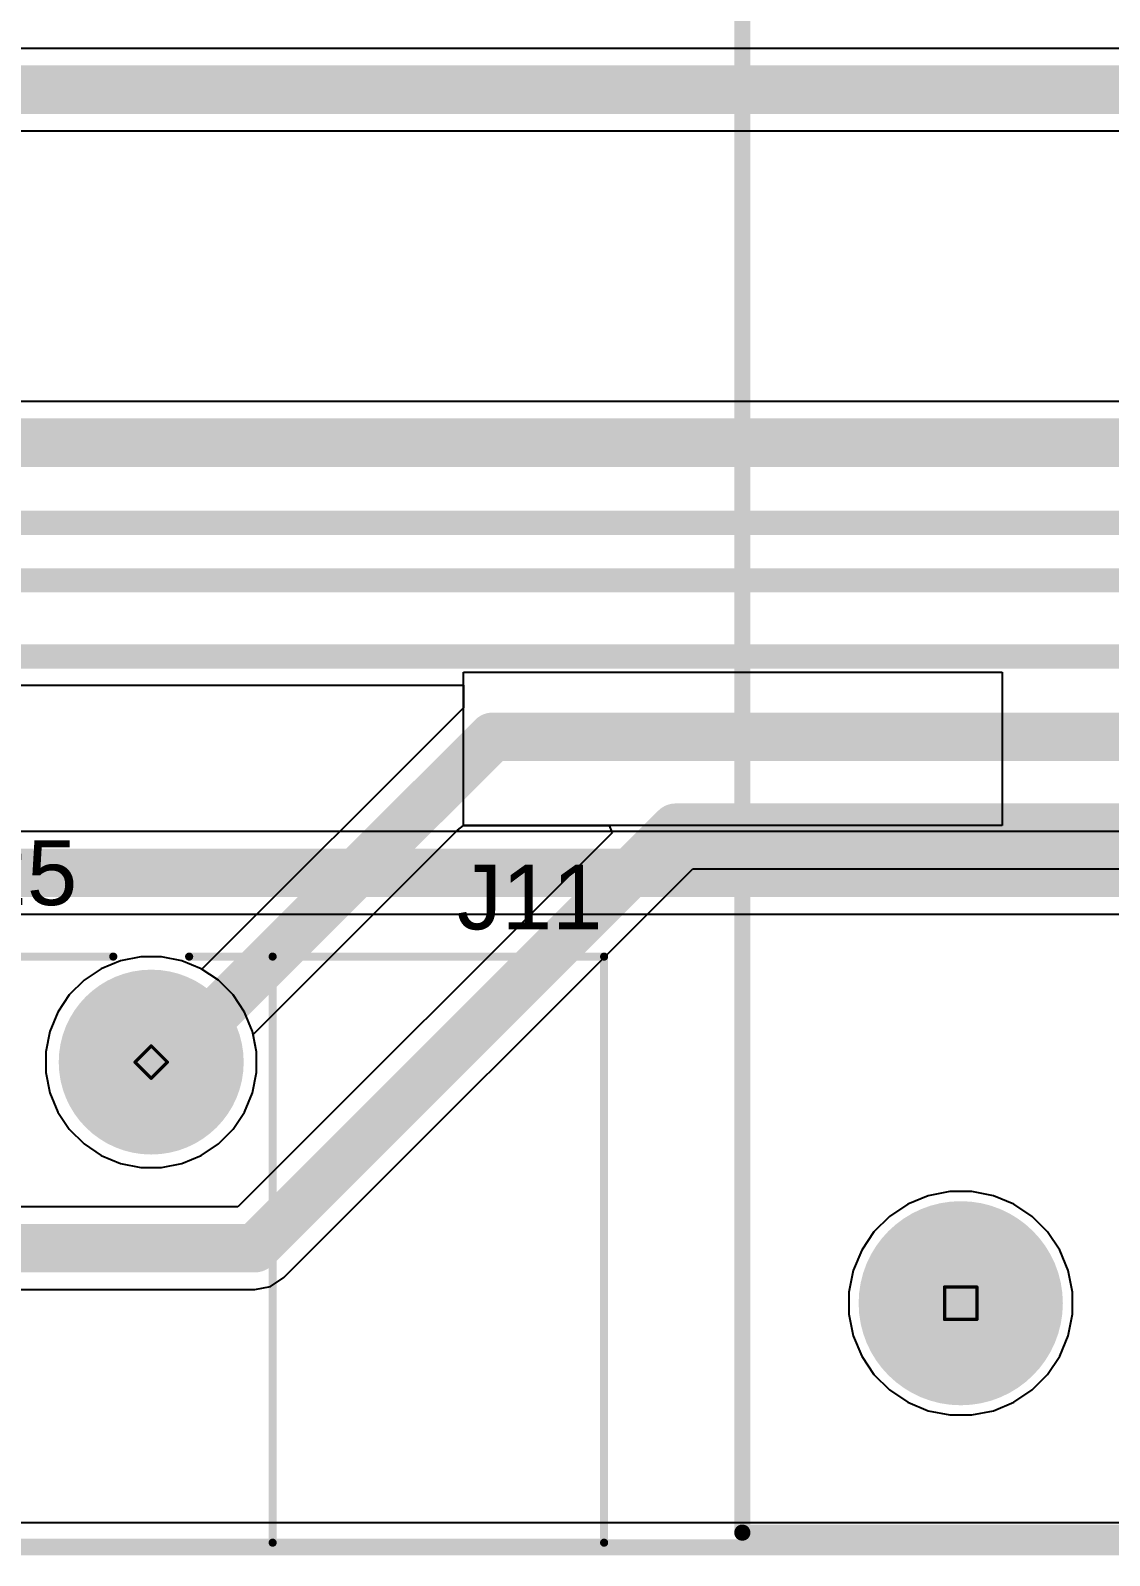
# Model space of a CAD drawing. Header units: inches. Extents: x -7 to 5163, y -3 to 5149.
# Drawn here: x 36.46 to 53.39, y -3.45 to 20.49 of the extents above; entities that cross this region are included whole.
import ezdxf

# ---------------------------------------------------------------- set-up
doc = ezdxf.new("R2010")
doc.units = ezdxf.units.IN
for name, color, linetype in [('Board Outline', 216, 'Continuous'), ('Bottom Layer', 5, 'Continuous'), ('Bottom Solder', 6, 'Continuous'), ('Drill Drawing', 1, 'Continuous'), ('GND', 76, 'Continuous'), ('Mechanical 15', 56, 'Continuous'), ('Multi-Layer', 9, 'Continuous'), ('Pad Holes', 156, 'Continuous'), ('PWR', 16, 'Continuous'), ('Top Layer', 1, 'Continuous'), ('Top Overlay', 2, 'Continuous'), ('Top Solder', 216, 'Continuous')]:
    doc.layers.add(name, color=color, linetype=linetype)
doc.styles.add('Arial', font='', dxfattribs={"height": 0.2})
doc.styles.get('Arial').set_extended_font_data('Arial')

# ---------------------------------------------------------------- blocks, each defined once
blk = doc.blocks.new('KF2EDGRM_3_81_3P_63')
at = {"layer": 'Bottom Layer'}
h = blk.add_hatch(color=5, dxfattribs=at)
edge = h.paths.add_edge_path()
edge.add_arc((-3.81, 0), 1.4, 0, 360)
h = blk.add_hatch(color=5, dxfattribs=at)
edge = h.paths.add_edge_path()
edge.add_arc((0, 0), 1.4, 0, 360)
h = blk.add_hatch(color=5, dxfattribs=at)
edge = h.paths.add_edge_path()
edge.add_arc((3.81, 0), 1.4, 0, 360)
at = {"layer": 'Bottom Solder'}
h = blk.add_hatch(color=6, dxfattribs=at)
edge = h.paths.add_edge_path()
edge.add_arc((-3.81, 0), 1.451, 0, 360)
h = blk.add_hatch(color=6, dxfattribs=at)
edge = h.paths.add_edge_path()
edge.add_arc((0, 0), 1.451, 0, 360)
h = blk.add_hatch(color=6, dxfattribs=at)
edge = h.paths.add_edge_path()
edge.add_arc((3.81, 0), 1.451, 0, 360)
at = {"layer": 'GND'}
h = blk.add_hatch(color=76, dxfattribs=at)
edge = h.paths.add_edge_path()
edge.add_arc((-3.81, 0), 1.4, 0, 360)
h = blk.add_hatch(color=76, dxfattribs=at)
edge = h.paths.add_edge_path()
edge.add_arc((0, 0), 1.4, 0, 360)
h = blk.add_hatch(color=76, dxfattribs=at)
edge = h.paths.add_edge_path()
edge.add_arc((3.81, 0), 1.4, 0, 360)
at = {"layer": 'Multi-Layer'}
h = blk.add_hatch(color=9, dxfattribs=at)
edge = h.paths.add_edge_path()
edge.add_arc((-3.81, 0), 1.4, 0, 360)
h = blk.add_hatch(color=9, dxfattribs=at)
edge = h.paths.add_edge_path()
edge.add_arc((0, 0), 1.4, 0, 360)
h = blk.add_hatch(color=9, dxfattribs=at)
edge = h.paths.add_edge_path()
edge.add_arc((3.81, 0), 1.4, 0, 360)
at = {"layer": 'Pad Holes'}
h = blk.add_hatch(color=7, dxfattribs=at)
edge = h.paths.add_edge_path()
edge.add_arc((-3.81, 0), 0.8, 0, 360)
h = blk.add_hatch(color=7, dxfattribs=at)
edge = h.paths.add_edge_path()
edge.add_arc((0, 0), 0.8, 0, 360)
h = blk.add_hatch(color=7, dxfattribs=at)
edge = h.paths.add_edge_path()
edge.add_arc((3.81, 0), 0.8, 0, 360)
at = {"layer": 'PWR'}
h = blk.add_hatch(color=16, dxfattribs=at)
edge = h.paths.add_edge_path()
edge.add_arc((-3.81, 0), 1.4, 0, 360)
h = blk.add_hatch(color=16, dxfattribs=at)
edge = h.paths.add_edge_path()
edge.add_arc((0, 0), 1.4, 0, 360)
h = blk.add_hatch(color=16, dxfattribs=at)
edge = h.paths.add_edge_path()
edge.add_arc((3.81, 0), 1.4, 0, 360)
at = {"layer": 'Top Layer'}
h = blk.add_hatch(color=1, dxfattribs=at)
edge = h.paths.add_edge_path()
edge.add_arc((-3.81, 0), 1.4, 0, 360)
h = blk.add_hatch(color=1, dxfattribs=at)
edge = h.paths.add_edge_path()
edge.add_arc((0, 0), 1.4, 0, 360)
h = blk.add_hatch(color=1, dxfattribs=at)
edge = h.paths.add_edge_path()
edge.add_arc((3.81, 0), 1.4, 0, 360)
at = {"layer": 'Top Solder'}
h = blk.add_hatch(color=216, dxfattribs=at)
edge = h.paths.add_edge_path()
edge.add_arc((-3.81, 0), 1.451, 0, 360)
h = blk.add_hatch(color=216, dxfattribs=at)
edge = h.paths.add_edge_path()
edge.add_arc((0, 0), 1.451, 0, 360)
h = blk.add_hatch(color=216, dxfattribs=at)
edge = h.paths.add_edge_path()
edge.add_arc((3.81, 0), 1.451, 0, 360)
at = {"layer": 'Mechanical 15'}
blk.add_lwpolyline([(0, -2.839, 0.00254, 0.00254, 0), (0, -2.838, 0.00254, 0.00254, 0)], format="xyseb", dxfattribs=at)
for points in [[(0, -2.838, 0.00127, 0.00127, 1), (0.001, -2.838, 0.00127, 0.00127, 1)], [(-0.001, -2.839, 0.00127, 0.00127, 1), (0, -2.839, 0.00127, 0.00127, 1)]]:
    blk.add_lwpolyline(points, format="xyseb", close=True, dxfattribs=at)
at = {"layer": 'Top Overlay'}
for points in [[(-10.915, -7.544, 0.127, 0.127, 0), (-10.915, 1.656, 0.127, 0.127, 0)], [(-10.915, 1.656, 0.127, 0.127, 0), (-4.405, 1.656, 0.127, 0.127, 0)], [(-5.715, -7.544, 0.127, 0.127, 0), (-5.715, 1.656, 0.127, 0.127, 0)], [(-3.215, 1.656, 0.127, 0.127, 0), (-0.595, 1.656, 0.127, 0.127, 0)], [(0.595, 1.656, 0.127, 0.127, 0), (3.215, 1.656, 0.127, 0.127, 0)], [(4.405, 1.656, 0.127, 0.127, 0), (10.915, 1.656, 0.127, 0.127, 0)], [(5.715, -7.544, 0.127, 0.127, 0), (5.715, 1.656, 0.127, 0.127, 0)], [(10.915, -7.544, 0.127, 0.127, 0), (10.915, 1.656, 0.127, 0.127, 0)], [(-10.915, -7.544, 0.127, 0.127, 0), (10.915, -7.544, 0.127, 0.127, 0)]]:
    blk.add_lwpolyline(points, format="xyseb", dxfattribs=at)
for points in [[(-10.947, 1.656, 0.0635, 0.0635, 1), (-10.883, 1.656, 0.0635, 0.0635, 1)], [(-10.947, 1.656, 0.0635, 0.0635, 1), (-10.883, 1.656, 0.0635, 0.0635, 1)], [(-5.747, 1.656, 0.0635, 0.0635, 1), (-5.683, 1.656, 0.0635, 0.0635, 1)], [(-4.436, 1.656, 0.0635, 0.0635, 1), (-4.373, 1.656, 0.0635, 0.0635, 1)], [(-3.247, 1.656, 0.0635, 0.0635, 1), (-3.183, 1.656, 0.0635, 0.0635, 1)], [(-0.627, 1.656, 0.0635, 0.0635, 1), (-0.563, 1.656, 0.0635, 0.0635, 1)], [(0.563, 1.656, 0.0635, 0.0635, 1), (0.627, 1.656, 0.0635, 0.0635, 1)], [(3.183, 1.656, 0.0635, 0.0635, 1), (3.247, 1.656, 0.0635, 0.0635, 1)], [(4.373, 1.656, 0.0635, 0.0635, 1), (4.437, 1.656, 0.0635, 0.0635, 1)], [(5.683, 1.656, 0.0635, 0.0635, 1), (5.747, 1.656, 0.0635, 0.0635, 1)], [(10.883, 1.656, 0.0635, 0.0635, 1), (10.947, 1.656, 0.0635, 0.0635, 1)], [(10.883, 1.656, 0.0635, 0.0635, 1), (10.947, 1.656, 0.0635, 0.0635, 1)], [(-10.947, -7.544, 0.0635, 0.0635, 1), (-10.883, -7.544, 0.0635, 0.0635, 1)], [(-10.947, -7.544, 0.0635, 0.0635, 1), (-10.883, -7.544, 0.0635, 0.0635, 1)], [(-5.747, -7.544, 0.0635, 0.0635, 1), (-5.683, -7.544, 0.0635, 0.0635, 1)], [(5.683, -7.544, 0.0635, 0.0635, 1), (5.747, -7.544, 0.0635, 0.0635, 1)], [(10.883, -7.544, 0.0635, 0.0635, 1), (10.947, -7.544, 0.0635, 0.0635, 1)], [(10.883, -7.544, 0.0635, 0.0635, 1), (10.947, -7.544, 0.0635, 0.0635, 1)]]:
    blk.add_lwpolyline(points, format="xyseb", close=True, dxfattribs=at)

msp = doc.modelspace()

# ---------------------------------------------------------------- hatches: boundary and pattern name
at = {"layer": 'Bottom Layer'}
h = msp.add_hatch(color=5, dxfattribs=at)
edge = h.paths.add_edge_path()
edge.add_arc((51.054, 0.508), 1.5, 0, 360)
at = {"layer": 'Bottom Solder'}
h = msp.add_hatch(color=6, dxfattribs=at)
edge = h.paths.add_edge_path()
edge.add_arc((51.054, 0.508), 1.602, 0, 360)
at = {"layer": 'GND'}
h = msp.add_hatch(color=76, dxfattribs=at)
edge = h.paths.add_edge_path()
edge.add_arc((51.054, 0.508), 1.5, 0, 360)
at = {"layer": 'Multi-Layer'}
h = msp.add_hatch(color=9, dxfattribs=at)
edge = h.paths.add_edge_path()
edge.add_arc((51.054, 0.508), 1.5, 0, 360)
at = {"layer": 'Pad Holes'}
h = msp.add_hatch(color=7, dxfattribs=at)
edge = h.paths.add_edge_path()
edge.add_arc((51.054, 0.508), 1.5, 0, 360)
at = {"layer": 'PWR'}
h = msp.add_hatch(color=16, dxfattribs=at)
edge = h.paths.add_edge_path()
edge.add_arc((51.054, 0.508), 1.5, 0, 360)
at = {"layer": 'Top Layer'}
h = msp.add_hatch(color=1, dxfattribs=at)
edge = h.paths.add_edge_path()
edge.add_arc((51.054, 0.508), 1.5, 0, 360)
at = {"layer": 'Top Solder'}
h = msp.add_hatch(color=216, dxfattribs=at)
edge = h.paths.add_edge_path()
edge.add_arc((51.054, 0.508), 1.602, 0, 360)

# ---------------------------------------------------------------- linework, layer by layer
at = {"layer": 'Board Outline'}
msp.add_lwpolyline([(1.627, -3.325, 0.254, 0.254, 0), (192.198, -3.325, 0.254, 0.254, 0)], format="xyseb", dxfattribs=at)
at = {"layer": 'Bottom Layer'}
for p, q in [((70.293, 20.205), (26.949, 20.205)), ((27.218, 18.911), (70.561, 18.911)), ((87.235, 7.912), (26.06, 7.912)), ((26.06, 6.617), (87.503, 6.617)), ((37.571, 5.758), (37.3, 5.577)), ((37.872, 5.883), (37.571, 5.758)), ((38.191, 5.947), (37.872, 5.883)), ((38.517, 5.947), (38.191, 5.947)), ((38.836, 5.883), (38.517, 5.947)), ((39.137, 5.758), (38.836, 5.883)), ((39.408, 5.577), (39.137, 5.758)), ((37.3, 5.577), (37.069, 5.347)), ((39.639, 5.347), (39.408, 5.577)), ((37.069, 5.347), (36.888, 5.076)), ((39.82, 5.076), (39.639, 5.347)), ((36.888, 5.076), (36.764, 4.775)), ((39.944, 4.775), (39.82, 5.076)), ((36.764, 4.775), (36.7, 4.456)), ((40.008, 4.456), (39.944, 4.775)), ((36.7, 4.456), (36.7, 4.13)), ((40.008, 4.13), (40.008, 4.456)), ((36.7, 4.13), (36.764, 3.81)), ((39.944, 3.81), (40.008, 4.13)), ((36.764, 3.81), (36.888, 3.509)), ((39.82, 3.509), (39.944, 3.81)), ((36.888, 3.509), (37.069, 3.238)), ((39.639, 3.238), (39.82, 3.509)), ((37.069, 3.238), (37.3, 3.008)), ((39.408, 3.008), (39.639, 3.238)), ((37.3, 3.008), (37.571, 2.827)), ((39.137, 2.827), (39.408, 3.008)), ((37.571, 2.827), (37.872, 2.702)), ((37.872, 2.702), (38.191, 2.639)), ((38.191, 2.639), (38.517, 2.639)), ((38.517, 2.639), (38.836, 2.702)), ((38.836, 2.702), (39.137, 2.827)), ((50.542, 2.195), (50.223, 2.062)), ((50.881, 2.262), (50.542, 2.195)), ((51.227, 2.262), (50.881, 2.262)), ((51.566, 2.195), (51.227, 2.262)), ((51.885, 2.062), (51.566, 2.195)), ((50.223, 2.062), (49.936, 1.87)), ((52.172, 1.87), (51.885, 2.062)), ((49.936, 1.87), (49.692, 1.626)), ((52.416, 1.626), (52.172, 1.87)), ((49.692, 1.626), (49.5, 1.339)), ((52.608, 1.339), (52.416, 1.626)), ((49.5, 1.339), (49.367, 1.02)), ((52.741, 1.02), (52.608, 1.339)), ((49.367, 1.02), (49.3, 0.681)), ((52.808, 0.681), (52.741, 1.02)), ((49.3, 0.681), (49.3, 0.335)), ((52.808, 0.335), (52.808, 0.681)), ((49.3, 0.335), (49.367, -0.004)), ((52.741, -0.004), (52.808, 0.335)), ((49.367, -0.004), (49.5, -0.323)), ((52.608, -0.323), (52.741, -0.004)), ((49.5, -0.323), (49.692, -0.61)), ((52.416, -0.61), (52.608, -0.323)), ((49.692, -0.61), (49.936, -0.854)), ((52.172, -0.854), (52.416, -0.61)), ((49.936, -0.854), (50.223, -1.046)), ((51.885, -1.046), (52.172, -0.854)), ((50.223, -1.046), (50.542, -1.179)), ((50.542, -1.179), (50.881, -1.246)), ((51.227, -1.246), (51.566, -1.179)), ((51.566, -1.179), (51.885, -1.046)), ((50.881, -1.246), (51.227, -1.246)), ((192.195, -2.937), (1.63, -2.937))]:
    msp.add_line(p, q, dxfattribs=at)
for points in [[(26.949, 19.558, 0.762, 0.762, 0), (70.561, 19.558, 0.762, 0.762, 0)], [(26.06, 7.264, 0.762, 0.762, 0), (87.503, 7.264, 0.762, 0.762, 0)]]:
    msp.add_lwpolyline(points, format="xyseb", dxfattribs=at)
at = {"layer": 'Drill Drawing'}
for points in [[(38.1, 4.293, 0.0508, 0.0508, 0), (38.354, 4.547, 0.0508, 0.0508, 0)], [(38.354, 4.547, 0.0508, 0.0508, 0), (38.608, 4.293, 0.0508, 0.0508, 0)], [(38.1, 4.293, 0.0508, 0.0508, 0), (38.354, 4.039, 0.0508, 0.0508, 0)], [(38.354, 4.039, 0.0508, 0.0508, 0), (38.608, 4.293, 0.0508, 0.0508, 0)], [(50.8, 0.762, 0.0508, 0.0508, 0), (51.308, 0.762, 0.0508, 0.0508, 0)], [(50.8, 0.254, 0.0508, 0.0508, 0), (50.8, 0.762, 0.0508, 0.0508, 0)], [(51.308, 0.254, 0.0508, 0.0508, 0), (51.308, 0.762, 0.0508, 0.0508, 0)], [(50.8, 0.254, 0.0508, 0.0508, 0), (51.308, 0.254, 0.0508, 0.0508, 0)]]:
    msp.add_lwpolyline(points, format="xyseb", dxfattribs=at)
for points in [[(38.341, 4.547, 0.0254, 0.0254, 1), (38.367, 4.547, 0.0254, 0.0254, 1)], [(38.341, 4.547, 0.0254, 0.0254, 1), (38.367, 4.547, 0.0254, 0.0254, 1)], [(38.087, 4.293, 0.0254, 0.0254, 1), (38.113, 4.293, 0.0254, 0.0254, 1)], [(38.087, 4.293, 0.0254, 0.0254, 1), (38.113, 4.293, 0.0254, 0.0254, 1)], [(38.595, 4.293, 0.0254, 0.0254, 1), (38.621, 4.293, 0.0254, 0.0254, 1)], [(38.595, 4.293, 0.0254, 0.0254, 1), (38.621, 4.293, 0.0254, 0.0254, 1)], [(38.341, 4.039, 0.0254, 0.0254, 1), (38.367, 4.039, 0.0254, 0.0254, 1)], [(38.341, 4.039, 0.0254, 0.0254, 1), (38.367, 4.039, 0.0254, 0.0254, 1)], [(50.787, 0.762, 0.0254, 0.0254, 1), (50.813, 0.762, 0.0254, 0.0254, 1)], [(50.787, 0.762, 0.0254, 0.0254, 1), (50.813, 0.762, 0.0254, 0.0254, 1)], [(51.295, 0.762, 0.0254, 0.0254, 1), (51.321, 0.762, 0.0254, 0.0254, 1)], [(51.295, 0.762, 0.0254, 0.0254, 1), (51.321, 0.762, 0.0254, 0.0254, 1)], [(50.787, 0.254, 0.0254, 0.0254, 1), (50.813, 0.254, 0.0254, 0.0254, 1)], [(50.787, 0.254, 0.0254, 0.0254, 1), (50.813, 0.254, 0.0254, 0.0254, 1)], [(51.295, 0.254, 0.0254, 0.0254, 1), (51.321, 0.254, 0.0254, 0.0254, 1)], [(51.295, 0.254, 0.0254, 0.0254, 1), (51.321, 0.254, 0.0254, 0.0254, 1)]]:
    msp.add_lwpolyline(points, format="xyseb", close=True, dxfattribs=at)
at = {"layer": 'GND'}
for p, q in [((37.571, 5.758), (37.3, 5.577)), ((37.872, 5.883), (37.571, 5.758)), ((38.191, 5.947), (37.872, 5.883)), ((38.517, 5.947), (38.191, 5.947)), ((38.836, 5.883), (38.517, 5.947)), ((39.137, 5.758), (38.836, 5.883)), ((39.408, 5.577), (39.137, 5.758)), ((37.3, 5.577), (37.069, 5.347)), ((39.639, 5.347), (39.408, 5.577)), ((37.069, 5.347), (36.888, 5.076)), ((39.82, 5.076), (39.639, 5.347)), ((36.888, 5.076), (36.764, 4.775)), ((39.944, 4.775), (39.82, 5.076)), ((36.764, 4.775), (36.7, 4.456)), ((40.008, 4.456), (39.944, 4.775)), ((36.7, 4.456), (36.7, 4.13)), ((40.008, 4.13), (40.008, 4.456)), ((36.7, 4.13), (36.764, 3.81)), ((39.944, 3.81), (40.008, 4.13)), ((36.764, 3.81), (36.888, 3.509)), ((39.82, 3.509), (39.944, 3.81)), ((36.888, 3.509), (37.069, 3.238)), ((39.639, 3.238), (39.82, 3.509)), ((37.069, 3.238), (37.3, 3.008)), ((39.408, 3.008), (39.639, 3.238)), ((37.3, 3.008), (37.571, 2.827)), ((39.137, 2.827), (39.408, 3.008)), ((37.571, 2.827), (37.872, 2.702)), ((37.872, 2.702), (38.191, 2.639)), ((38.191, 2.639), (38.517, 2.639)), ((38.517, 2.639), (38.836, 2.702)), ((38.836, 2.702), (39.137, 2.827)), ((50.542, 2.195), (50.223, 2.062)), ((50.881, 2.262), (50.542, 2.195)), ((51.227, 2.262), (50.881, 2.262)), ((51.566, 2.195), (51.227, 2.262)), ((51.885, 2.062), (51.566, 2.195)), ((50.223, 2.062), (49.936, 1.87)), ((52.172, 1.87), (51.885, 2.062)), ((49.936, 1.87), (49.692, 1.626)), ((52.416, 1.626), (52.172, 1.87)), ((49.692, 1.626), (49.5, 1.339)), ((52.608, 1.339), (52.416, 1.626)), ((49.5, 1.339), (49.367, 1.02)), ((52.741, 1.02), (52.608, 1.339)), ((49.367, 1.02), (49.3, 0.681)), ((52.808, 0.681), (52.741, 1.02)), ((49.3, 0.681), (49.3, 0.335)), ((52.808, 0.335), (52.808, 0.681)), ((49.3, 0.335), (49.367, -0.004)), ((52.741, -0.004), (52.808, 0.335)), ((49.367, -0.004), (49.5, -0.323)), ((52.608, -0.323), (52.741, -0.004)), ((49.5, -0.323), (49.692, -0.61)), ((52.416, -0.61), (52.608, -0.323)), ((49.692, -0.61), (49.936, -0.854)), ((52.172, -0.854), (52.416, -0.61)), ((49.936, -0.854), (50.223, -1.046)), ((51.885, -1.046), (52.172, -0.854)), ((50.223, -1.046), (50.542, -1.179)), ((50.542, -1.179), (50.881, -1.246)), ((51.227, -1.246), (51.566, -1.179)), ((51.566, -1.179), (51.885, -1.046)), ((50.881, -1.246), (51.227, -1.246)), ((192.195, -2.937), (1.63, -2.937))]:
    msp.add_line(p, q, dxfattribs=at)
at = {"layer": 'PWR'}
for p, q in [((37.571, 5.758), (37.3, 5.577)), ((37.872, 5.883), (37.571, 5.758)), ((38.191, 5.947), (37.872, 5.883)), ((38.517, 5.947), (38.191, 5.947)), ((38.836, 5.883), (38.517, 5.947)), ((39.137, 5.758), (38.836, 5.883)), ((39.408, 5.577), (39.137, 5.758)), ((37.3, 5.577), (37.069, 5.347)), ((39.639, 5.347), (39.408, 5.577)), ((37.069, 5.347), (36.888, 5.076)), ((39.82, 5.076), (39.639, 5.347)), ((36.888, 5.076), (36.764, 4.775)), ((39.944, 4.775), (39.82, 5.076)), ((36.764, 4.775), (36.7, 4.456)), ((40.008, 4.456), (39.944, 4.775)), ((36.7, 4.456), (36.7, 4.13)), ((40.008, 4.13), (40.008, 4.456)), ((36.7, 4.13), (36.764, 3.81)), ((39.944, 3.81), (40.008, 4.13)), ((36.764, 3.81), (36.888, 3.509)), ((39.82, 3.509), (39.944, 3.81)), ((36.888, 3.509), (37.069, 3.238)), ((39.639, 3.238), (39.82, 3.509)), ((37.069, 3.238), (37.3, 3.008)), ((39.408, 3.008), (39.639, 3.238)), ((37.3, 3.008), (37.571, 2.827)), ((39.137, 2.827), (39.408, 3.008)), ((37.571, 2.827), (37.872, 2.702)), ((37.872, 2.702), (38.191, 2.639)), ((38.191, 2.639), (38.517, 2.639)), ((38.517, 2.639), (38.836, 2.702)), ((38.836, 2.702), (39.137, 2.827)), ((50.542, 2.195), (50.223, 2.062)), ((50.881, 2.262), (50.542, 2.195)), ((51.227, 2.262), (50.881, 2.262)), ((51.566, 2.195), (51.227, 2.262)), ((51.885, 2.062), (51.566, 2.195)), ((50.223, 2.062), (49.936, 1.87)), ((52.172, 1.87), (51.885, 2.062)), ((49.936, 1.87), (49.692, 1.626)), ((52.416, 1.626), (52.172, 1.87)), ((49.692, 1.626), (49.5, 1.339)), ((52.608, 1.339), (52.416, 1.626)), ((49.5, 1.339), (49.367, 1.02)), ((52.741, 1.02), (52.608, 1.339)), ((49.367, 1.02), (49.3, 0.681)), ((52.808, 0.681), (52.741, 1.02)), ((49.3, 0.681), (49.3, 0.335)), ((52.808, 0.335), (52.808, 0.681)), ((49.3, 0.335), (49.367, -0.004)), ((52.741, -0.004), (52.808, 0.335)), ((49.367, -0.004), (49.5, -0.323)), ((52.608, -0.323), (52.741, -0.004)), ((49.5, -0.323), (49.692, -0.61)), ((52.416, -0.61), (52.608, -0.323)), ((49.692, -0.61), (49.936, -0.854)), ((52.172, -0.854), (52.416, -0.61)), ((49.936, -0.854), (50.223, -1.046)), ((51.885, -1.046), (52.172, -0.854)), ((50.223, -1.046), (50.542, -1.179)), ((50.542, -1.179), (50.881, -1.246)), ((51.227, -1.246), (51.566, -1.179)), ((51.566, -1.179), (51.885, -1.046)), ((50.881, -1.246), (51.227, -1.246)), ((184.912, -2.937), (1.63, -2.937))]:
    msp.add_line(p, q, dxfattribs=at)
at = {"layer": 'Top Layer'}
for p, q in [((158.566, 14.662), (11.049, 14.662)), ((43.251, 8.009), (43.251, 10.414)), ((43.251, 10.414), (51.706, 10.414)), ((51.706, 10.414), (51.706, 8.009)), ((35.221, 10.208), (43.251, 10.208)), ((43.251, 10.208), (43.251, 9.856)), ((43.251, 9.856), (39.147, 5.752)), ((39.954, 4.728), (43.16, 7.934)), ((43.16, 7.934), (43.251, 8.009)), ((51.706, 8.009), (43.251, 8.009)), ((43.251, 8.009), (43.251, 8.009)), ((43.251, 8.009), (43.251, 8.009)), ((43.251, 8.009), (45.536, 8.009)), ((45.536, 8.009), (45.584, 7.892)), ((45.584, 7.892), (39.711, 2.019)), ((40.437, 0.914), (46.849, 7.325)), ((46.849, 7.325), (193.316, 7.325)), ((37.571, 5.758), (37.3, 5.577)), ((37.872, 5.883), (37.571, 5.758)), ((38.191, 5.947), (37.872, 5.883)), ((38.517, 5.947), (38.191, 5.947)), ((38.836, 5.883), (38.517, 5.947)), ((39.137, 5.758), (38.836, 5.883)), ((39.147, 5.752), (39.137, 5.758)), ((37.3, 5.577), (37.069, 5.347)), ((37.069, 5.347), (36.888, 5.076)), ((36.888, 5.076), (36.764, 4.775)), ((36.764, 4.775), (36.7, 4.456)), ((40.008, 4.456), (39.954, 4.728)), ((36.7, 4.456), (36.7, 4.13)), ((40.008, 4.13), (40.008, 4.456)), ((36.7, 4.13), (36.764, 3.81)), ((39.944, 3.81), (40.008, 4.13)), ((36.764, 3.81), (36.888, 3.509)), ((39.82, 3.509), (39.944, 3.81)), ((36.888, 3.509), (37.069, 3.238)), ((39.639, 3.238), (39.82, 3.509)), ((37.069, 3.238), (37.3, 3.008)), ((39.408, 3.008), (39.639, 3.238)), ((37.3, 3.008), (37.571, 2.827)), ((39.137, 2.827), (39.408, 3.008)), ((37.571, 2.827), (37.872, 2.702)), ((37.872, 2.702), (38.191, 2.639)), ((38.191, 2.639), (38.517, 2.639)), ((38.517, 2.639), (38.836, 2.702)), ((38.836, 2.702), (39.137, 2.827)), ((50.542, 2.195), (50.223, 2.062)), ((50.881, 2.262), (50.542, 2.195)), ((51.227, 2.262), (50.881, 2.262)), ((51.566, 2.195), (51.227, 2.262)), ((51.885, 2.062), (51.566, 2.195)), ((39.711, 2.019), (19.931, 2.019)), ((50.223, 2.062), (49.936, 1.87)), ((52.172, 1.87), (51.885, 2.062)), ((49.936, 1.87), (49.692, 1.626)), ((52.416, 1.626), (52.172, 1.87)), ((49.692, 1.626), (49.5, 1.339)), ((52.608, 1.339), (52.416, 1.626)), ((49.5, 1.339), (49.367, 1.02)), ((52.741, 1.02), (52.608, 1.339)), ((49.367, 1.02), (49.3, 0.681)), ((52.808, 0.681), (52.741, 1.02)), ((19.931, 0.724), (39.98, 0.724)), ((39.98, 0.724), (40.227, 0.773)), ((40.227, 0.773), (40.437, 0.914)), ((49.3, 0.681), (49.3, 0.335)), ((52.808, 0.335), (52.808, 0.681)), ((49.3, 0.335), (49.367, -0.004)), ((52.741, -0.004), (52.808, 0.335)), ((49.367, -0.004), (49.5, -0.323)), ((52.608, -0.323), (52.741, -0.004)), ((49.5, -0.323), (49.692, -0.61)), ((52.416, -0.61), (52.608, -0.323)), ((49.692, -0.61), (49.936, -0.854)), ((52.172, -0.854), (52.416, -0.61)), ((49.936, -0.854), (50.223, -1.046)), ((51.885, -1.046), (52.172, -0.854)), ((50.223, -1.046), (50.542, -1.179)), ((50.542, -1.179), (50.881, -1.246)), ((51.227, -1.246), (51.566, -1.179)), ((51.566, -1.179), (51.885, -1.046)), ((50.881, -1.246), (51.227, -1.246)), ((192.195, -2.937), (1.63, -2.937))]:
    msp.add_line(p, q, dxfattribs=at)
for points in [[(10.09, 14.015, 0.762, 0.762, 0), (158.566, 14.015, 0.762, 0.762, 0)], [(12.945, 12.758, 0.381, 0.381, 0), (190.491, 12.758, 0.381, 0.381, 0)], [(14.57, 11.855, 0.381, 0.381, 0), (191.152, 11.855, 0.381, 0.381, 0)], [(34.608, 10.661, 0.381, 0.381, 0), (191.867, 10.661, 0.381, 0.381, 0)], [(38.603, 4.293, 0.762, 0.762, 0), (43.708, 9.398, 0.762, 0.762, 0)], [(43.708, 9.398, 0.762, 0.762, 0), (95.479, 9.398, 0.762, 0.762, 0)], [(39.98, 1.372, 0.762, 0.762, 0), (46.58, 7.972, 0.762, 0.762, 0)], [(46.58, 7.972, 0.762, 0.762, 0), (193.316, 7.972, 0.762, 0.762, 0)], [(38.354, 4.293, 0.762, 0.762, 0), (38.603, 4.293, 0.762, 0.762, 0)], [(19.931, 1.372, 0.762, 0.762, 0), (39.98, 1.372, 0.762, 0.762, 0)]]:
    msp.add_lwpolyline(points, format="xyseb", dxfattribs=at)
for points in [[(43.518, 9.398, 0.381, 0.381, 1), (43.899, 9.398, 0.381, 0.381, 1)], [(43.518, 9.398, 0.381, 0.381, 1), (43.899, 9.398, 0.381, 0.381, 1)], [(46.39, 7.972, 0.381, 0.381, 1), (46.771, 7.972, 0.381, 0.381, 1)], [(46.39, 7.972, 0.381, 0.381, 1), (46.771, 7.972, 0.381, 0.381, 1)], [(38.163, 4.293, 0.381, 0.381, 1), (38.544, 4.293, 0.381, 0.381, 1)], [(38.413, 4.293, 0.381, 0.381, 1), (38.794, 4.293, 0.381, 0.381, 1)], [(38.413, 4.293, 0.381, 0.381, 1), (38.794, 4.293, 0.381, 0.381, 1)], [(39.789, 1.372, 0.381, 0.381, 1), (40.17, 1.372, 0.381, 0.381, 1)], [(39.789, 1.372, 0.381, 0.381, 1), (40.17, 1.372, 0.381, 0.381, 1)]]:
    msp.add_lwpolyline(points, format="xyseb", close=True, dxfattribs=at)
at = {"layer": 'Top Overlay'}
for points in [[(47.627, -3.093, 0.254, 0.254, 0), (47.627, 38.907, 0.254, 0.254, 0)], [(47.627, -3.093, 0.254, 0.254, 0), (79.627, -3.093, 0.254, 0.254, 0)]]:
    msp.add_lwpolyline(points, format="xyseb", dxfattribs=at)
msp.add_lwpolyline([(47.564, -3.093, 0.127, 0.127, 1), (47.691, -3.093, 0.127, 0.127, 1)], format="xyseb", close=True, dxfattribs=at)
msp.add_lwpolyline([(47.564, -3.093, 0.127, 0.127, 1), (47.691, -3.093, 0.127, 0.127, 1)], format="xyseb", close=True, dxfattribs=at)

# ---------------------------------------------------------------- block references
msp.add_blockref('KF2EDGRM_3_81_3P_63', (34.544, 4.293))

# ---------------------------------------------------------------- texts
at = {"layer": 'Top Overlay', "style": 'Arial'}
for s, p in [('R25', (34.59, 6.757)), ('J11', (43.146, 6.376))]:
    msp.add_text(s, height=1.016, dxfattribs=at).set_placement(p)

doc.saveas('drawing.dxf')
